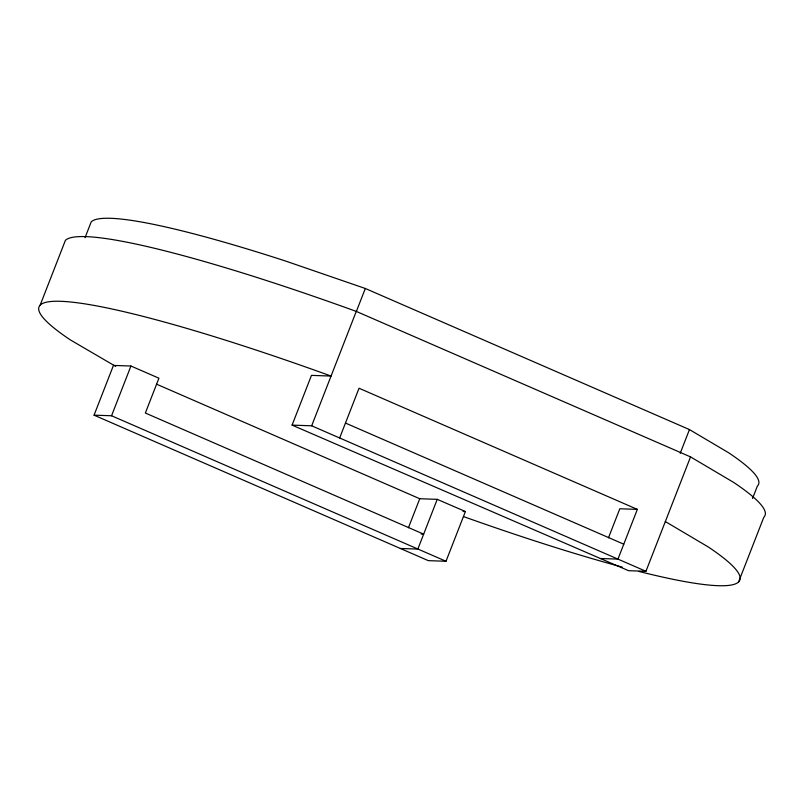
<?xml version="1.0" encoding="UTF-8"?>
<svg xmlns="http://www.w3.org/2000/svg" width="804" height="804" viewBox="0 0 804 804"><rect width="100%" height="100%" fill="white"/><g stroke="black" fill="none" stroke-linecap="round" stroke-linejoin="round"><path stroke-width="1.21" d="M40.2 305.028L65.405 240.366A376.121 42.582 21.3 0 1 356.272 311.399L690.546 456.893L733.6 482.38A376.121 42.582 21.3 0 1 763.8 517.284L738.595 581.945M85.033 237.713L91.204 221.884A358.775 40.612 21.3 0 1 285.159 260.898L365.317 288.485L689.46 429.577L728.595 452.732A358.775 40.612 21.3 0 1 757.398 486.028L752.544 498.46M156.388 384.101L419.748 498.731L437.235 499.344L465.405 511.525L446.009 561.262L428.331 560.649L94.058 415.155L113.454 365.418L130.941 366.021L158.931 378.202L145.353 413.025L423.658 534.157L421.155 534.067M94.058 415.155L111.555 415.758L130.941 366.021M690.546 456.893L645.944 571.292L628.577 570.699L292.083 425.115L311.47 375.378L331.057 376.061A376.121 42.582 21.3 0 0 70.4 339.931L115.696 366.393M292.083 425.115L311.671 425.798L356.272 311.399M356.504 311.098L365.317 288.485M339.65 437.979L359.046 388.242L637.351 509.374L617.954 559.112L600.407 558.509M408.432 527.746L419.748 498.731M437.235 499.344L417.839 549.082L400.352 548.469M608.487 537.786L619.804 508.771L637.351 509.374M680.204 453.315L689.46 429.577M463.044 511.444L465.405 511.525M446.009 561.262L111.555 415.758M345.469 423.055L623.773 544.197M311.671 425.798L645.944 571.292M665.34 521.555L708.394 547.042A376.121 42.582 21.3 0 1 638.858 571.413M622.175 567.061A376.121 42.582 21.3 0 1 463.476 516.57"/></g></svg>
